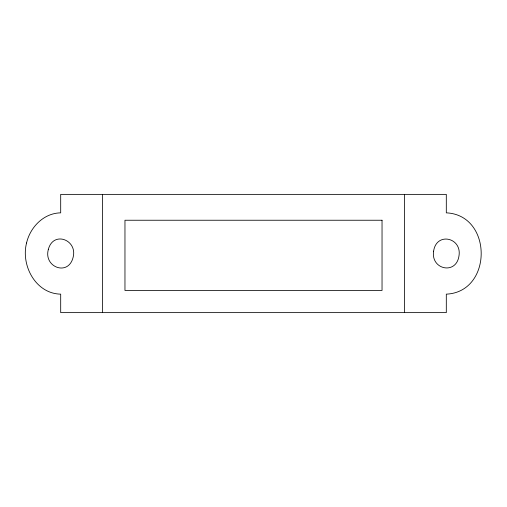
<?xml version="1.0" encoding="UTF-8"?>
<svg xmlns="http://www.w3.org/2000/svg" width="507" height="507" viewBox="0 0 507 507"><rect width="100%" height="100%" fill="white"/><g stroke="black" fill="none" stroke-linecap="round" stroke-linejoin="round"><path stroke-width="0.76" d="M404.529 194.371L404.529 312.629M102.471 194.371L102.471 312.629M433.612 251.18C430.614 269.54 456.262 275.263 459 255.82C461.991 237.46 436.343 231.737 433.612 251.18M26.554 242.98C20.755 265.516 35.718 293.68 60.694 294.149L60.694 312.629L446.306 312.629L446.306 294.149C492.817 292.038 492.817 214.962 446.306 212.851L446.306 194.371L60.694 194.371L60.694 212.851C43.773 213.098 30.217 227.098 26.554 242.98M48.279 249.672C43.602 267.252 68.382 276.581 73.116 257.328C77.793 239.748 53.013 230.419 48.279 249.672M382.037 220.241L124.963 220.241L124.963 290.454L382.037 290.454L382.037 220.241"/></g></svg>
